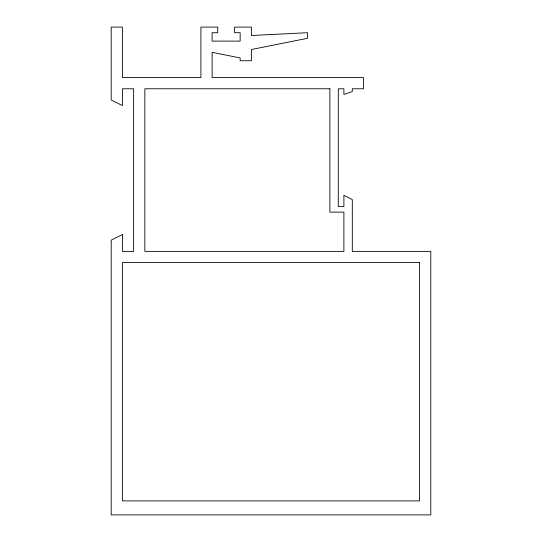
<?xml version="1.0" encoding="UTF-8"?>
<svg xmlns="http://www.w3.org/2000/svg" width="542" height="542" viewBox="0 0 542 542"><rect width="100%" height="100%" fill="white"/><g stroke="black" fill="none" stroke-linecap="round" stroke-linejoin="round"><path stroke-width="0.81" d="M122.417 234.557L111.205 240.16L111.205 514.9L430.795 514.9L430.795 251.373L352.3 251.373L352.3 199.612L343.892 195.31L343.892 206.522L338.283 206.522L338.283 88.773L343.892 88.773L343.892 94.383L352.3 91.578L352.3 88.773L363.513 88.773L363.513 77.56L212.125 77.56L212.125 52.33L240.16 57.94L240.16 60.745L251.373 60.745L251.373 49.525L307.443 38.313L307.443 32.71L251.373 35.508L251.373 27.1L234.557 27.1L234.557 32.71L240.16 32.71L240.16 41.117L212.125 41.117L212.125 32.71L217.735 32.71L217.735 27.1L200.913 27.1L200.913 77.56L122.417 77.56L122.417 27.1L111.205 27.1L111.205 99.992L122.417 105.595L122.417 88.773L133.63 88.773L133.63 251.373L122.417 251.373L122.417 234.557M329.875 88.773L144.843 88.773L144.843 251.373L343.892 251.373L343.892 212.125L329.875 212.125L329.875 88.773M419.583 262.592L122.417 262.592L122.417 500.883L419.583 500.883L419.583 262.592"/></g></svg>
